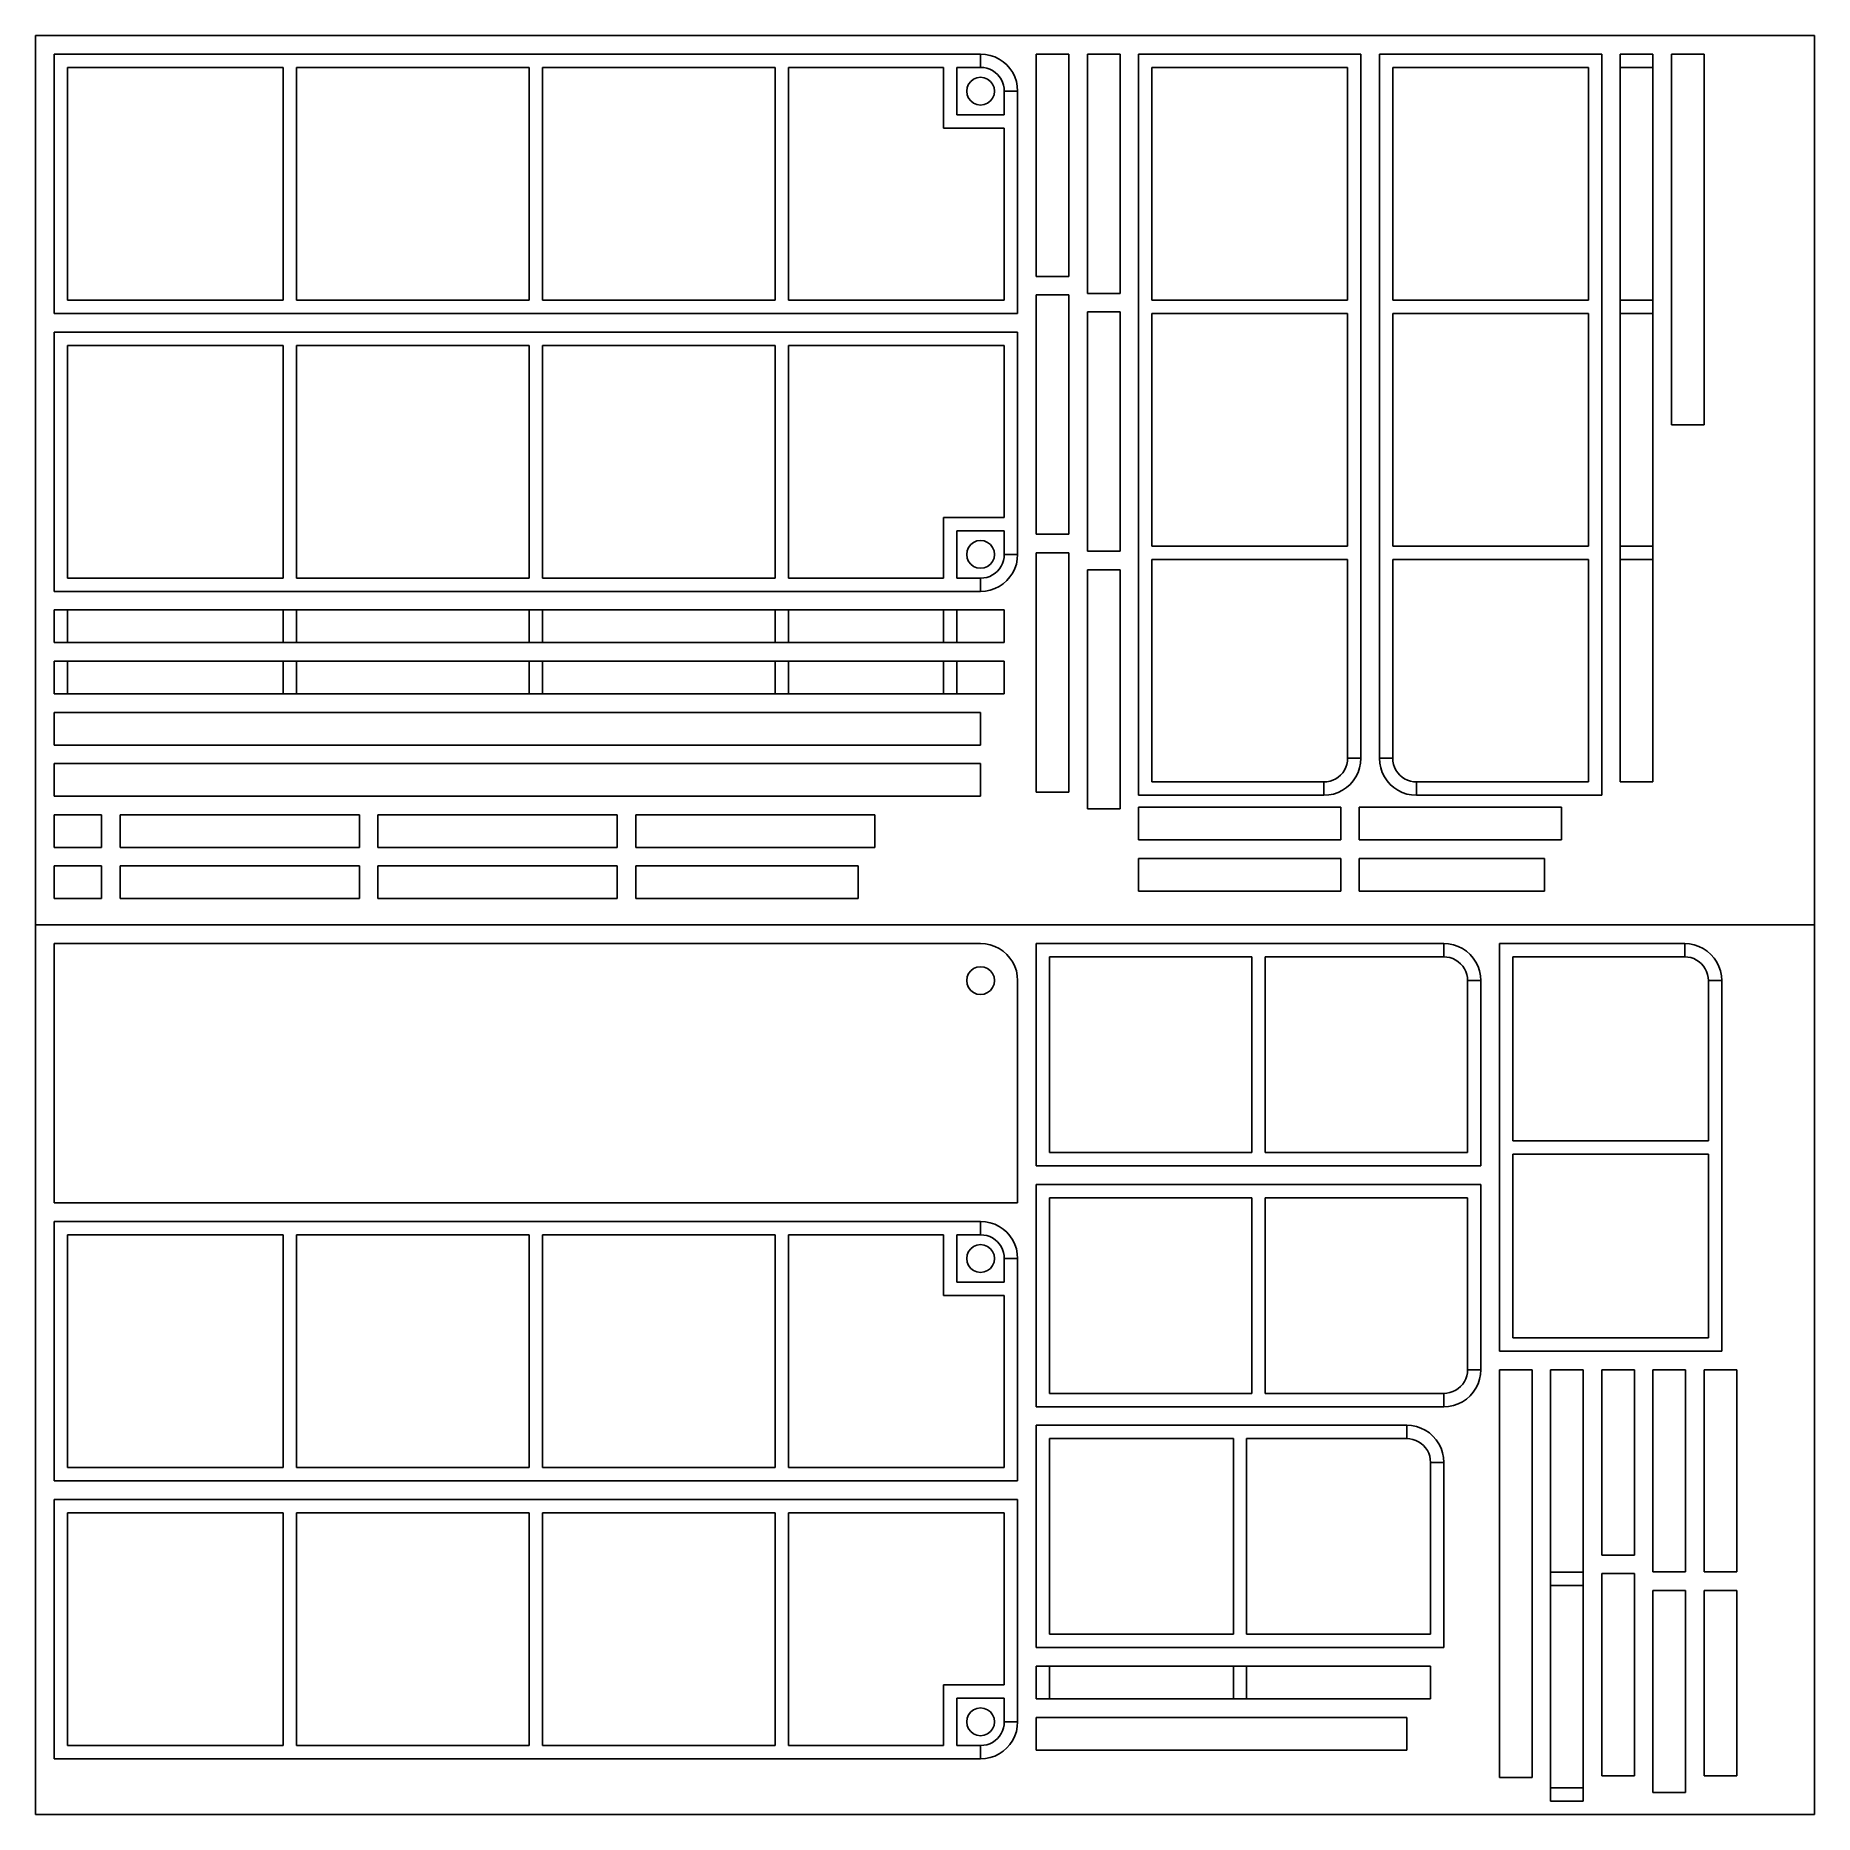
# Model space of a CAD drawing. Extents: x -46.5 to 49.5, y -48.5 to 47.5.
import ezdxf

# ---------------------------------------------------------------- set-up
doc = ezdxf.new("R2010")
doc.units = 0
doc.header["$MEASUREMENT"] = 0
doc.layers.get('0').update_dxf_attribs({"linetype": 'CONTINUOUS'})

msp = doc.modelspace()

# ---------------------------------------------------------------- linework, layer by layer
for p, q in [((-46.513, 47.539), (-46.513, -0.461)), ((49.487, 47.539), (-46.513, 47.539)), ((49.487, -0.461), (49.487, 47.539)), ((-45.513, 46.539), (-45.513, 32.539)), ((4.487, 46.539), (-45.513, 46.539)), ((4.748, 46.522), (4.487, 46.539)), ((4.487, 46.539), (4.487, 45.82)), ((5.005, 46.471), (4.748, 46.522)), ((5.252, 46.387), (5.005, 46.471)), ((5.487, 46.271), (5.252, 46.387)), ((5.705, 46.126), (5.487, 46.271)), ((5.901, 45.953), (5.705, 46.126)), ((7.487, 46.539), (7.487, 34.539)), ((9.25, 46.539), (7.487, 46.539)), ((9.25, 34.539), (9.25, 46.539)), ((10.25, 46.539), (10.25, 33.626)), ((12.012, 46.539), (10.25, 46.539)), ((12.012, 33.626), (12.012, 46.539)), ((13.012, 46.539), (13.012, 6.539)), ((25.012, 46.539), (13.012, 46.539)), ((25.012, 8.539), (25.012, 46.539)), ((26.012, 8.539), (26.012, 46.539)), ((38.012, 46.539), (26.012, 46.539)), ((38.012, 46.539), (38.012, 6.539)), ((39.012, 46.539), (40.775, 46.539)), ((39.012, 46.539), (39.012, 45.82)), ((40.775, 46.539), (40.775, 45.82)), ((41.775, 46.539), (43.537, 46.539)), ((41.775, 26.539), (41.775, 46.539)), ((43.537, 46.539), (43.537, 26.539)), ((-44.794, 45.82), (-44.794, 33.258)), ((-33.154, 45.82), (-44.794, 45.82)), ((-33.154, 33.258), (-33.154, 45.82)), ((-32.435, 45.82), (-32.435, 33.258)), ((-19.872, 45.82), (-32.435, 45.82)), ((-19.872, 33.258), (-19.872, 45.82)), ((-19.154, 45.82), (-19.154, 33.258)), ((-6.591, 45.82), (-19.154, 45.82)), ((-6.591, 33.258), (-6.591, 45.82)), ((-5.872, 45.82), (-5.872, 33.258)), ((2.487, 45.82), (-5.872, 45.82)), ((2.487, 45.82), (2.487, 42.539)), ((4.487, 45.82), (3.206, 45.82)), ((3.206, 43.258), (3.206, 45.82)), ((4.112, 45.188), (3.957, 45.069)), ((4.293, 45.263), (4.112, 45.188)), ((4.487, 45.289), (4.293, 45.263)), ((4.487, 45.82), (4.654, 45.809)), ((4.681, 45.263), (4.487, 45.289)), ((4.654, 45.809), (4.819, 45.777)), ((4.862, 45.188), (4.681, 45.263)), ((4.819, 45.777), (4.977, 45.723)), ((5.017, 45.069), (4.862, 45.188)), ((4.977, 45.723), (5.128, 45.649)), ((5.128, 45.649), (5.267, 45.555)), ((5.267, 45.555), (5.393, 45.445)), ((5.393, 45.445), (5.504, 45.319)), ((5.504, 45.319), (5.597, 45.18)), ((5.597, 45.18), (5.671, 45.029)), ((6.074, 45.756), (5.901, 45.953)), ((6.219, 45.539), (6.074, 45.756)), ((6.335, 45.304), (6.219, 45.539)), ((6.419, 45.057), (6.335, 45.304)), ((13.731, 45.82), (13.731, 33.258)), ((24.293, 45.82), (13.731, 45.82)), ((24.293, 33.258), (24.293, 45.82)), ((26.731, 45.82), (37.293, 45.82)), ((26.731, 33.258), (26.731, 45.82)), ((37.293, 45.82), (37.293, 33.258)), ((39.012, 33.258), (39.012, 45.82)), ((39.012, 45.82), (40.775, 45.82)), ((40.775, 45.82), (40.775, 33.258)), ((3.763, 44.733), (3.737, 44.539)), ((3.737, 44.539), (3.763, 44.345)), ((3.838, 44.914), (3.763, 44.733)), ((3.763, 44.345), (3.838, 44.164)), ((3.957, 45.069), (3.838, 44.914)), ((3.838, 44.164), (3.957, 44.009)), ((5.137, 44.914), (5.017, 45.069)), ((5.017, 44.009), (5.137, 44.164)), ((5.212, 44.733), (5.137, 44.914)), ((5.137, 44.164), (5.212, 44.345)), ((5.237, 44.539), (5.212, 44.733)), ((5.212, 44.345), (5.237, 44.539)), ((5.671, 45.029), (5.725, 44.871)), ((5.725, 44.871), (5.757, 44.706)), ((5.757, 44.706), (5.768, 44.539)), ((5.768, 43.258), (5.768, 44.539)), ((5.768, 44.539), (6.487, 44.539)), ((6.47, 44.8), (6.419, 45.057)), ((6.487, 44.539), (6.47, 44.8)), ((6.487, 32.539), (6.487, 44.539)), ((5.768, 43.258), (3.206, 43.258)), ((3.957, 44.009), (4.112, 43.889)), ((4.112, 43.889), (4.293, 43.815)), ((4.293, 43.815), (4.487, 43.789)), ((4.487, 43.789), (4.681, 43.815)), ((4.681, 43.815), (4.862, 43.889)), ((4.862, 43.889), (5.017, 44.009)), ((2.487, 42.539), (5.768, 42.539)), ((5.768, 33.258), (5.768, 42.539)), ((7.487, 34.539), (9.25, 34.539)), ((10.25, 33.626), (12.012, 33.626)), ((-44.794, 33.258), (-33.154, 33.258)), ((-32.435, 33.258), (-19.872, 33.258)), ((-19.154, 33.258), (-6.591, 33.258)), ((-5.872, 33.258), (5.768, 33.258)), ((7.487, 33.539), (7.487, 20.626)), ((9.25, 33.539), (7.487, 33.539)), ((9.25, 20.626), (9.25, 33.539)), ((13.731, 33.258), (24.293, 33.258)), ((37.293, 33.258), (26.731, 33.258)), ((39.012, 33.258), (39.012, 32.539)), ((39.012, 33.258), (40.775, 33.258)), ((40.775, 33.258), (40.775, 32.539)), ((-45.513, 32.539), (6.487, 32.539)), ((10.25, 32.626), (10.25, 19.714)), ((12.012, 32.626), (10.25, 32.626)), ((12.012, 19.714), (12.012, 32.626)), ((13.731, 32.539), (13.731, 19.976)), ((24.293, 32.539), (13.731, 32.539)), ((24.293, 19.976), (24.293, 32.539)), ((26.731, 32.539), (37.293, 32.539)), ((26.731, 19.976), (26.731, 32.539)), ((37.293, 32.539), (37.293, 19.976)), ((39.012, 19.976), (39.012, 32.539)), ((39.012, 32.539), (40.775, 32.539)), ((40.775, 32.539), (40.775, 19.976)), ((-45.513, 17.539), (-45.513, 31.539)), ((-45.513, 31.539), (6.487, 31.539)), ((-44.794, 18.258), (-44.794, 30.82)), ((-44.794, 30.82), (-33.154, 30.82)), ((-33.154, 30.82), (-33.154, 18.258)), ((-32.435, 30.82), (-19.872, 30.82)), ((-32.435, 18.258), (-32.435, 30.82)), ((-19.872, 30.82), (-19.872, 18.258)), ((-19.154, 30.82), (-6.591, 30.82)), ((-19.154, 18.258), (-19.154, 30.82)), ((-6.591, 30.82), (-6.591, 18.258)), ((-5.872, 30.82), (5.768, 30.82)), ((-5.872, 18.258), (-5.872, 30.82)), ((5.768, 30.82), (5.768, 21.539)), ((6.487, 31.539), (6.487, 19.539)), ((43.537, 26.539), (41.775, 26.539)), ((2.487, 18.258), (2.487, 21.539)), ((2.487, 21.539), (5.768, 21.539)), ((5.768, 20.82), (3.206, 20.82)), ((3.206, 20.82), (3.206, 18.258)), ((3.957, 20.069), (4.112, 20.188)), ((4.112, 20.188), (4.293, 20.263)), ((4.293, 20.263), (4.487, 20.289)), ((4.487, 20.289), (4.681, 20.263)), ((4.681, 20.263), (4.862, 20.188)), ((4.862, 20.188), (5.017, 20.069)), ((5.768, 20.82), (5.768, 19.539)), ((7.487, 20.626), (9.25, 20.626)), ((3.737, 19.539), (3.763, 19.733)), ((3.763, 19.345), (3.737, 19.539)), ((3.763, 19.733), (3.838, 19.914)), ((3.838, 19.164), (3.763, 19.345)), ((3.838, 19.914), (3.957, 20.069)), ((5.017, 20.069), (5.137, 19.914)), ((5.137, 19.914), (5.212, 19.733)), ((5.212, 19.345), (5.137, 19.164)), ((5.212, 19.733), (5.237, 19.539)), ((5.237, 19.539), (5.212, 19.345)), ((5.671, 19.049), (5.725, 19.207)), ((5.725, 19.207), (5.757, 19.372)), ((5.757, 19.372), (5.768, 19.539)), ((5.768, 19.539), (6.487, 19.539)), ((6.47, 19.278), (6.419, 19.021)), ((6.487, 19.539), (6.47, 19.278)), ((7.487, 19.626), (7.487, 6.714)), ((9.25, 19.626), (7.487, 19.626)), ((9.25, 6.714), (9.25, 19.626)), ((10.25, 19.714), (12.012, 19.714)), ((13.731, 19.976), (24.293, 19.976)), ((13.731, 19.258), (13.731, 7.258)), ((24.293, 19.258), (13.731, 19.258)), ((24.293, 8.539), (24.293, 19.258)), ((37.293, 19.976), (26.731, 19.976)), ((26.731, 19.258), (37.293, 19.258)), ((26.731, 8.539), (26.731, 19.258)), ((37.293, 19.258), (37.293, 7.258)), ((39.012, 19.976), (39.012, 19.258)), ((39.012, 19.976), (40.775, 19.976)), ((39.012, 7.258), (39.012, 19.258)), ((39.012, 19.258), (40.775, 19.258)), ((40.775, 19.976), (40.775, 19.258)), ((40.775, 19.258), (40.775, 7.258)), ((-33.154, 18.258), (-44.794, 18.258)), ((-19.872, 18.258), (-32.435, 18.258)), ((-6.591, 18.258), (-19.154, 18.258)), ((2.487, 18.258), (-5.872, 18.258)), ((4.487, 18.258), (3.206, 18.258)), ((3.957, 19.009), (3.838, 19.164)), ((4.112, 18.889), (3.957, 19.009)), ((4.293, 18.815), (4.112, 18.889)), ((4.487, 18.789), (4.293, 18.815)), ((4.681, 18.815), (4.487, 18.789)), ((4.487, 18.258), (4.654, 18.269)), ((4.487, 17.539), (4.487, 18.258)), ((4.654, 18.269), (4.819, 18.301)), ((4.862, 18.889), (4.681, 18.815)), ((4.819, 18.301), (4.977, 18.355)), ((5.017, 19.009), (4.862, 18.889)), ((4.977, 18.355), (5.128, 18.429)), ((5.137, 19.164), (5.017, 19.009)), ((5.128, 18.429), (5.267, 18.522)), ((5.267, 18.522), (5.393, 18.633)), ((5.393, 18.633), (5.504, 18.759)), ((5.504, 18.759), (5.597, 18.898)), ((5.597, 18.898), (5.671, 19.049)), ((6.074, 18.321), (5.901, 18.125)), ((6.219, 18.539), (6.074, 18.321)), ((6.335, 18.774), (6.219, 18.539)), ((6.419, 19.021), (6.335, 18.774)), ((10.25, 18.714), (10.25, 5.801)), ((12.012, 18.714), (10.25, 18.714)), ((12.012, 5.801), (12.012, 18.714)), ((4.487, 17.539), (-45.513, 17.539)), ((4.748, 17.556), (4.487, 17.539)), ((5.005, 17.607), (4.748, 17.556)), ((5.252, 17.691), (5.005, 17.607)), ((5.487, 17.807), (5.252, 17.691)), ((5.705, 17.952), (5.487, 17.807)), ((5.901, 18.125), (5.705, 17.952)), ((-45.513, 16.539), (-44.794, 16.539)), ((-45.513, 14.776), (-45.513, 16.539)), ((-44.794, 14.776), (-44.794, 16.539)), ((-44.794, 16.539), (-33.154, 16.539)), ((-33.154, 16.539), (-32.435, 16.539)), ((-33.154, 14.776), (-33.154, 16.539)), ((-32.435, 14.776), (-32.435, 16.539)), ((-32.435, 16.539), (-19.872, 16.539)), ((-19.872, 16.539), (-19.154, 16.539)), ((-19.872, 14.776), (-19.872, 16.539)), ((-19.154, 14.776), (-19.154, 16.539)), ((-19.154, 16.539), (-6.591, 16.539)), ((-6.591, 16.539), (-5.872, 16.539)), ((-6.591, 14.776), (-6.591, 16.539)), ((-5.872, 14.776), (-5.872, 16.539)), ((-5.872, 16.539), (2.487, 16.539)), ((2.487, 16.539), (3.206, 16.539)), ((2.487, 16.539), (2.487, 14.776)), ((3.206, 16.539), (5.768, 16.539)), ((3.206, 16.539), (3.206, 14.776)), ((5.768, 16.539), (5.768, 14.776)), ((-45.513, 14.776), (-44.794, 14.776)), ((-33.154, 14.776), (-44.794, 14.776)), ((-33.154, 14.776), (-32.435, 14.776)), ((-19.872, 14.776), (-32.435, 14.776)), ((-19.872, 14.776), (-19.154, 14.776)), ((-6.591, 14.776), (-19.154, 14.776)), ((-6.591, 14.776), (-5.872, 14.776)), ((2.487, 14.776), (-5.872, 14.776)), ((2.487, 14.776), (3.206, 14.776)), ((5.768, 14.776), (3.206, 14.776)), ((-45.513, 13.776), (-44.794, 13.776)), ((-45.513, 12.014), (-45.513, 13.776)), ((-44.794, 12.014), (-44.794, 13.776)), ((-44.794, 13.776), (-33.154, 13.776)), ((-33.154, 13.776), (-32.435, 13.776)), ((-33.154, 12.014), (-33.154, 13.776)), ((-32.435, 12.014), (-32.435, 13.776)), ((-32.435, 13.776), (-19.872, 13.776)), ((-19.872, 13.776), (-19.154, 13.776)), ((-19.872, 12.014), (-19.872, 13.776)), ((-19.154, 12.014), (-19.154, 13.776)), ((-19.154, 13.776), (-6.591, 13.776)), ((-6.591, 13.776), (-5.872, 13.776)), ((-6.591, 12.014), (-6.591, 13.776)), ((-5.872, 12.014), (-5.872, 13.776)), ((-5.872, 13.776), (2.487, 13.776)), ((2.487, 13.776), (3.206, 13.776)), ((2.487, 13.776), (2.487, 12.014)), ((3.206, 13.776), (5.768, 13.776)), ((3.206, 13.776), (3.206, 12.014)), ((5.768, 13.776), (5.768, 12.014)), ((-45.513, 12.014), (-44.794, 12.014)), ((-33.154, 12.014), (-44.794, 12.014)), ((-33.154, 12.014), (-32.435, 12.014)), ((-19.872, 12.014), (-32.435, 12.014)), ((-19.872, 12.014), (-19.154, 12.014)), ((-6.591, 12.014), (-19.154, 12.014)), ((-6.591, 12.014), (-5.872, 12.014)), ((2.487, 12.014), (-5.872, 12.014)), ((2.487, 12.014), (3.206, 12.014)), ((5.768, 12.014), (3.206, 12.014)), ((-45.513, 11.014), (4.487, 11.014)), ((-45.513, 9.251), (-45.513, 11.014)), ((4.487, 11.014), (4.487, 9.251)), ((4.487, 9.251), (-45.513, 9.251)), ((-45.513, 8.251), (4.487, 8.251)), ((-45.513, 6.489), (-45.513, 8.251)), ((4.487, 8.251), (4.487, 6.489)), ((24.029, 7.759), (23.918, 7.633)), ((24.122, 7.898), (24.029, 7.759)), ((24.196, 8.049), (24.122, 7.898)), ((24.25, 8.207), (24.196, 8.049)), ((24.282, 8.372), (24.25, 8.207)), ((24.293, 8.539), (24.282, 8.372)), ((25.012, 8.539), (24.293, 8.539)), ((24.744, 7.539), (24.86, 7.774)), ((24.86, 7.774), (24.944, 8.021)), ((24.944, 8.021), (24.995, 8.278)), ((24.995, 8.278), (25.012, 8.539)), ((26.029, 8.278), (26.012, 8.539)), ((26.012, 8.539), (26.731, 8.539)), ((26.08, 8.021), (26.029, 8.278)), ((26.164, 7.774), (26.08, 8.021)), ((26.28, 7.539), (26.164, 7.774)), ((26.731, 8.539), (26.742, 8.372)), ((26.742, 8.372), (26.774, 8.207)), ((26.774, 8.207), (26.828, 8.049)), ((26.828, 8.049), (26.902, 7.898)), ((26.902, 7.898), (26.996, 7.759)), ((26.996, 7.759), (27.106, 7.633)), ((13.731, 7.258), (23.012, 7.258)), ((23.179, 7.269), (23.012, 7.258)), ((23.012, 7.258), (23.012, 6.539)), ((23.344, 7.301), (23.179, 7.269)), ((23.502, 7.355), (23.344, 7.301)), ((23.653, 7.429), (23.502, 7.355)), ((23.792, 7.522), (23.653, 7.429)), ((23.777, 6.691), (24.012, 6.807)), ((23.918, 7.633), (23.792, 7.522)), ((24.012, 6.807), (24.23, 6.952)), ((24.23, 6.952), (24.426, 7.125)), ((24.426, 7.125), (24.599, 7.321)), ((24.599, 7.321), (24.744, 7.539)), ((26.425, 7.321), (26.28, 7.539)), ((26.598, 7.125), (26.425, 7.321)), ((26.795, 6.952), (26.598, 7.125)), ((27.012, 6.807), (26.795, 6.952)), ((27.247, 6.691), (27.012, 6.807)), ((27.106, 7.633), (27.232, 7.522)), ((27.232, 7.522), (27.371, 7.429)), ((27.371, 7.429), (27.522, 7.355)), ((27.522, 7.355), (27.68, 7.301)), ((27.68, 7.301), (27.845, 7.269)), ((27.845, 7.269), (28.012, 7.258)), ((37.293, 7.258), (28.012, 7.258)), ((28.012, 7.258), (28.012, 6.539)), ((40.775, 7.258), (39.012, 7.258)), ((4.487, 6.489), (-45.513, 6.489)), ((7.487, 6.714), (9.25, 6.714)), ((10.25, 5.801), (12.012, 5.801)), ((13.012, 6.539), (23.012, 6.539)), ((13.012, 5.898), (23.925, 5.898)), ((13.012, 4.136), (13.012, 5.898)), ((23.012, 6.539), (23.273, 6.556)), ((23.273, 6.556), (23.53, 6.607)), ((23.53, 6.607), (23.777, 6.691)), ((23.925, 5.898), (23.925, 4.136)), ((24.925, 5.898), (35.837, 5.898)), ((24.925, 4.136), (24.925, 5.898)), ((27.494, 6.607), (27.247, 6.691)), ((27.751, 6.556), (27.494, 6.607)), ((28.012, 6.539), (27.751, 6.556)), ((38.012, 6.539), (28.012, 6.539)), ((35.837, 5.898), (35.837, 4.136)), ((-45.513, 5.489), (-42.95, 5.489)), ((-45.513, 3.726), (-45.513, 5.489)), ((-42.95, 5.489), (-42.95, 3.726)), ((-41.95, 5.489), (-41.95, 3.726)), ((-29.038, 5.489), (-41.95, 5.489)), ((-29.038, 3.726), (-29.038, 5.489)), ((-28.038, 5.489), (-28.038, 3.726)), ((-15.125, 5.489), (-28.038, 5.489)), ((-15.125, 3.726), (-15.125, 5.489)), ((-14.125, 5.489), (-14.125, 3.726)), ((-1.213, 5.489), (-14.125, 5.489)), ((-1.213, 3.726), (-1.213, 5.489)), ((23.925, 4.136), (13.012, 4.136)), ((35.837, 4.136), (24.925, 4.136)), ((-42.95, 3.726), (-45.513, 3.726)), ((-41.95, 3.726), (-29.038, 3.726)), ((-28.038, 3.726), (-15.125, 3.726)), ((-14.125, 3.726), (-1.213, 3.726)), ((13.012, 3.136), (23.925, 3.136)), ((13.012, 1.373), (13.012, 3.136)), ((23.925, 3.136), (23.925, 1.373)), ((34.925, 3.136), (24.925, 3.136)), ((24.925, 3.136), (24.925, 1.373)), ((34.925, 1.373), (34.925, 3.136)), ((-42.95, 2.726), (-45.513, 2.726)), ((-45.513, 2.726), (-45.513, 0.964)), ((-42.95, 0.964), (-42.95, 2.726)), ((-41.95, 2.726), (-41.95, 0.964)), ((-29.038, 2.726), (-41.95, 2.726)), ((-29.038, 0.964), (-29.038, 2.726)), ((-28.038, 2.726), (-28.038, 0.964)), ((-15.125, 2.726), (-28.038, 2.726)), ((-15.125, 0.964), (-15.125, 2.726)), ((-14.125, 2.726), (-14.125, 0.964)), ((-2.125, 2.726), (-14.125, 2.726)), ((-2.125, 0.964), (-2.125, 2.726)), ((-45.513, 0.964), (-42.95, 0.964)), ((-41.95, 0.964), (-29.038, 0.964)), ((-28.038, 0.964), (-15.125, 0.964)), ((-14.125, 0.964), (-2.125, 0.964)), ((23.925, 1.373), (13.012, 1.373)), ((24.925, 1.373), (34.925, 1.373)), ((-46.513, -0.461), (-46.513, -48.461)), ((49.487, -0.461), (-46.513, -0.461)), ((-46.513, -0.461), (49.487, -0.461)), ((49.487, -48.461), (49.487, -0.461)), ((-45.513, -1.461), (-45.513, -15.461)), ((4.487, -1.461), (-45.513, -1.461)), ((4.748, -1.478), (4.487, -1.461)), ((5.005, -1.529), (4.748, -1.478)), ((5.252, -1.613), (5.005, -1.529)), ((5.487, -1.729), (5.252, -1.613)), ((5.705, -1.874), (5.487, -1.729)), ((5.901, -2.047), (5.705, -1.874)), ((29.487, -1.461), (7.487, -1.461)), ((7.487, -13.461), (7.487, -1.461)), ((29.748, -1.478), (29.487, -1.461)), ((29.487, -1.461), (29.487, -2.18)), ((30.005, -1.529), (29.748, -1.478)), ((30.252, -1.613), (30.005, -1.529)), ((30.487, -1.729), (30.252, -1.613)), ((30.705, -1.874), (30.487, -1.729)), ((30.901, -2.047), (30.705, -1.874)), ((32.487, -1.461), (42.487, -1.461)), ((32.487, -23.461), (32.487, -1.461)), ((42.487, -1.461), (42.748, -1.478)), ((42.487, -2.18), (42.487, -1.461)), ((42.748, -1.478), (43.005, -1.529)), ((43.005, -1.529), (43.252, -1.613)), ((43.252, -1.613), (43.487, -1.729)), ((43.487, -1.729), (43.705, -1.874)), ((43.705, -1.874), (43.901, -2.047)), ((4.112, -2.812), (3.957, -2.931)), ((4.293, -2.737), (4.112, -2.812)), ((4.487, -2.711), (4.293, -2.737)), ((4.681, -2.737), (4.487, -2.711)), ((4.862, -2.812), (4.681, -2.737)), ((5.017, -2.931), (4.862, -2.812)), ((6.074, -2.244), (5.901, -2.047)), ((6.219, -2.461), (6.074, -2.244)), ((6.335, -2.696), (6.219, -2.461)), ((6.419, -2.943), (6.335, -2.696)), ((8.206, -2.18), (8.206, -12.742)), ((19.128, -2.18), (8.206, -2.18)), ((19.128, -12.742), (19.128, -2.18)), ((29.487, -2.18), (19.846, -2.18)), ((19.846, -2.18), (19.846, -12.742)), ((29.487, -2.18), (29.654, -2.191)), ((29.654, -2.191), (29.819, -2.223)), ((29.819, -2.223), (29.977, -2.277)), ((29.977, -2.277), (30.128, -2.351)), ((30.128, -2.351), (30.267, -2.445)), ((30.267, -2.445), (30.393, -2.555)), ((30.393, -2.555), (30.504, -2.681)), ((30.504, -2.681), (30.597, -2.82)), ((30.597, -2.82), (30.671, -2.971)), ((31.074, -2.244), (30.901, -2.047)), ((31.219, -2.461), (31.074, -2.244)), ((31.335, -2.696), (31.219, -2.461)), ((31.419, -2.943), (31.335, -2.696)), ((33.206, -2.18), (42.487, -2.18)), ((33.206, -12.102), (33.206, -2.18)), ((42.654, -2.191), (42.487, -2.18)), ((42.819, -2.223), (42.654, -2.191)), ((42.977, -2.277), (42.819, -2.223)), ((43.128, -2.351), (42.977, -2.277)), ((43.267, -2.445), (43.128, -2.351)), ((43.393, -2.555), (43.267, -2.445)), ((43.504, -2.681), (43.393, -2.555)), ((43.597, -2.82), (43.504, -2.681)), ((43.671, -2.971), (43.597, -2.82)), ((43.901, -2.047), (44.074, -2.244)), ((44.074, -2.244), (44.219, -2.461)), ((44.219, -2.461), (44.335, -2.696)), ((44.335, -2.696), (44.419, -2.943)), ((3.763, -3.267), (3.737, -3.461)), ((3.737, -3.461), (3.763, -3.655)), ((3.838, -3.086), (3.763, -3.267)), ((3.763, -3.655), (3.838, -3.836)), ((3.957, -2.931), (3.838, -3.086)), ((3.838, -3.836), (3.957, -3.991)), ((5.137, -3.086), (5.017, -2.931)), ((5.017, -3.991), (5.137, -3.836)), ((5.212, -3.267), (5.137, -3.086)), ((5.137, -3.836), (5.212, -3.655)), ((5.237, -3.461), (5.212, -3.267)), ((5.212, -3.655), (5.237, -3.461)), ((6.47, -3.2), (6.419, -2.943)), ((6.487, -3.461), (6.47, -3.2)), ((6.487, -15.461), (6.487, -3.461)), ((30.671, -2.971), (30.725, -3.129)), ((30.725, -3.129), (30.757, -3.294)), ((30.757, -3.294), (30.768, -3.461)), ((30.768, -12.742), (30.768, -3.461)), ((30.768, -3.461), (31.487, -3.461)), ((31.47, -3.2), (31.419, -2.943)), ((31.487, -3.461), (31.47, -3.2)), ((31.487, -13.461), (31.487, -3.461)), ((43.725, -3.129), (43.671, -2.971)), ((43.757, -3.294), (43.725, -3.129)), ((43.768, -3.461), (43.757, -3.294)), ((43.768, -3.461), (43.768, -12.102)), ((44.487, -3.461), (43.768, -3.461)), ((44.419, -2.943), (44.47, -3.2)), ((44.47, -3.2), (44.487, -3.461)), ((44.487, -3.461), (44.487, -23.461)), ((3.957, -3.991), (4.112, -4.111)), ((4.112, -4.111), (4.293, -4.185)), ((4.293, -4.185), (4.487, -4.211)), ((4.487, -4.211), (4.681, -4.185)), ((4.681, -4.185), (4.862, -4.111)), ((4.862, -4.111), (5.017, -3.991)), ((43.768, -12.102), (33.206, -12.102)), ((8.206, -12.742), (19.128, -12.742)), ((19.846, -12.742), (30.768, -12.742)), ((33.206, -22.742), (33.206, -12.82)), ((33.206, -12.82), (43.768, -12.82)), ((43.768, -12.82), (43.768, -22.742)), ((7.487, -13.461), (31.487, -13.461)), ((7.487, -14.461), (7.487, -26.461)), ((7.487, -14.461), (31.487, -14.461)), ((8.206, -15.18), (19.128, -15.18)), ((8.206, -25.742), (8.206, -15.18)), ((19.128, -15.18), (19.128, -25.742)), ((19.846, -15.18), (30.768, -15.18)), ((19.846, -25.742), (19.846, -15.18)), ((30.768, -15.18), (30.768, -24.461)), ((31.487, -14.461), (31.487, -24.461)), ((-45.513, -15.461), (6.487, -15.461)), ((-45.513, -16.461), (-45.513, -30.461)), ((4.487, -16.461), (-45.513, -16.461)), ((-44.794, -17.18), (-44.794, -29.742)), ((-33.154, -17.18), (-44.794, -17.18)), ((-33.154, -29.742), (-33.154, -17.18)), ((-32.435, -17.18), (-32.435, -29.742)), ((-19.872, -17.18), (-32.435, -17.18)), ((-19.872, -29.742), (-19.872, -17.18)), ((-19.154, -17.18), (-19.154, -29.742)), ((-6.591, -17.18), (-19.154, -17.18)), ((-6.591, -29.742), (-6.591, -17.18)), ((-5.872, -17.18), (-5.872, -29.742)), ((2.487, -17.18), (-5.872, -17.18)), ((2.487, -17.18), (2.487, -20.461)), ((4.487, -17.18), (3.206, -17.18)), ((3.206, -19.742), (3.206, -17.18)), ((4.748, -16.478), (4.487, -16.461)), ((4.487, -16.461), (4.487, -17.18)), ((4.487, -17.18), (4.654, -17.191)), ((4.654, -17.191), (4.819, -17.223)), ((5.005, -16.529), (4.748, -16.478)), ((4.819, -17.223), (4.977, -17.277)), ((4.977, -17.277), (5.128, -17.351)), ((5.252, -16.613), (5.005, -16.529)), ((5.487, -16.729), (5.252, -16.613)), ((5.705, -16.874), (5.487, -16.729)), ((5.901, -17.047), (5.705, -16.874)), ((6.074, -17.244), (5.901, -17.047)), ((6.219, -17.461), (6.074, -17.244)), ((3.838, -18.086), (3.763, -18.267)), ((3.957, -17.931), (3.838, -18.086)), ((4.112, -17.812), (3.957, -17.931)), ((4.293, -17.737), (4.112, -17.812)), ((4.487, -17.711), (4.293, -17.737)), ((4.681, -17.737), (4.487, -17.711)), ((4.862, -17.812), (4.681, -17.737)), ((5.017, -17.931), (4.862, -17.812)), ((5.137, -18.086), (5.017, -17.931)), ((5.128, -17.351), (5.267, -17.445)), ((5.212, -18.267), (5.137, -18.086)), ((5.267, -17.445), (5.393, -17.555)), ((5.393, -17.555), (5.504, -17.681)), ((5.504, -17.681), (5.597, -17.82)), ((5.597, -17.82), (5.671, -17.971)), ((5.671, -17.971), (5.725, -18.129)), ((5.725, -18.129), (5.757, -18.294)), ((6.335, -17.696), (6.219, -17.461)), ((6.419, -17.943), (6.335, -17.696)), ((6.47, -18.2), (6.419, -17.943)), ((6.487, -18.461), (6.47, -18.2)), ((3.763, -18.267), (3.737, -18.461)), ((3.737, -18.461), (3.763, -18.655)), ((3.763, -18.655), (3.838, -18.836)), ((3.838, -18.836), (3.957, -18.991)), ((3.957, -18.991), (4.112, -19.111)), ((4.112, -19.111), (4.293, -19.185)), ((4.293, -19.185), (4.487, -19.211)), ((4.487, -19.211), (4.681, -19.185)), ((4.681, -19.185), (4.862, -19.111)), ((4.862, -19.111), (5.017, -18.991)), ((5.017, -18.991), (5.137, -18.836)), ((5.137, -18.836), (5.212, -18.655)), ((5.237, -18.461), (5.212, -18.267)), ((5.212, -18.655), (5.237, -18.461)), ((5.757, -18.294), (5.768, -18.461)), ((5.768, -19.742), (5.768, -18.461)), ((5.768, -18.461), (6.487, -18.461)), ((6.487, -30.461), (6.487, -18.461)), ((5.768, -19.742), (3.206, -19.742)), ((2.487, -20.461), (5.768, -20.461)), ((5.768, -29.742), (5.768, -20.461)), ((43.768, -22.742), (33.206, -22.742)), ((32.487, -23.461), (44.487, -23.461)), ((30.597, -25.102), (30.671, -24.951)), ((30.671, -24.951), (30.725, -24.793)), ((30.725, -24.793), (30.757, -24.628)), ((30.757, -24.628), (30.768, -24.461)), ((30.768, -24.461), (31.487, -24.461)), ((31.47, -24.722), (31.419, -24.979)), ((31.487, -24.461), (31.47, -24.722)), ((32.487, -24.461), (34.25, -24.461)), ((32.487, -46.461), (32.487, -24.461)), ((34.25, -24.461), (34.25, -46.461)), ((35.25, -24.461), (37.012, -24.461)), ((35.25, -35.383), (35.25, -24.461)), ((37.012, -24.461), (37.012, -35.383)), ((38.012, -24.461), (38.012, -34.461)), ((39.775, -24.461), (38.012, -24.461)), ((39.775, -34.461), (39.775, -24.461)), ((40.775, -24.461), (40.775, -35.374)), ((42.537, -24.461), (40.775, -24.461)), ((42.537, -35.374), (42.537, -24.461)), ((43.537, -35.374), (43.537, -24.461)), ((43.537, -24.461), (45.3, -24.461)), ((45.3, -24.461), (45.3, -35.374)), ((19.128, -25.742), (8.206, -25.742)), ((29.487, -25.742), (19.846, -25.742)), ((29.487, -25.742), (29.654, -25.731)), ((29.487, -26.461), (29.487, -25.742)), ((29.654, -25.731), (29.819, -25.699)), ((29.819, -25.699), (29.977, -25.645)), ((29.977, -25.645), (30.128, -25.571)), ((30.128, -25.571), (30.267, -25.478)), ((30.267, -25.478), (30.393, -25.367)), ((30.393, -25.367), (30.504, -25.241)), ((30.504, -25.241), (30.597, -25.102)), ((30.901, -25.875), (30.705, -26.048)), ((31.074, -25.679), (30.901, -25.875)), ((31.219, -25.461), (31.074, -25.679)), ((31.335, -25.226), (31.219, -25.461)), ((31.419, -24.979), (31.335, -25.226)), ((29.487, -26.461), (7.487, -26.461)), ((29.748, -26.444), (29.487, -26.461)), ((30.005, -26.393), (29.748, -26.444)), ((30.252, -26.309), (30.005, -26.393)), ((30.487, -26.193), (30.252, -26.309)), ((30.705, -26.048), (30.487, -26.193)), ((27.487, -27.461), (7.487, -27.461)), ((7.487, -39.461), (7.487, -27.461)), ((27.748, -27.478), (27.487, -27.461)), ((27.487, -27.461), (27.487, -28.18)), ((28.005, -27.529), (27.748, -27.478)), ((28.252, -27.613), (28.005, -27.529)), ((28.487, -27.729), (28.252, -27.613)), ((28.705, -27.874), (28.487, -27.729)), ((8.206, -28.18), (8.206, -38.742)), ((18.128, -28.18), (8.206, -28.18)), ((18.128, -38.742), (18.128, -28.18)), ((27.487, -28.18), (18.846, -28.18)), ((18.846, -28.18), (18.846, -38.742)), ((27.487, -28.18), (27.654, -28.191)), ((27.654, -28.191), (27.819, -28.223)), ((27.819, -28.223), (27.977, -28.277)), ((27.977, -28.277), (28.128, -28.351)), ((28.128, -28.351), (28.267, -28.445)), ((28.267, -28.445), (28.393, -28.555)), ((28.393, -28.555), (28.504, -28.681)), ((28.504, -28.681), (28.597, -28.82)), ((28.901, -28.047), (28.705, -27.874)), ((29.074, -28.244), (28.901, -28.047)), ((29.219, -28.461), (29.074, -28.244)), ((29.335, -28.696), (29.219, -28.461)), ((29.419, -28.943), (29.335, -28.696)), ((-44.794, -29.742), (-33.154, -29.742)), ((-32.435, -29.742), (-19.872, -29.742)), ((-19.154, -29.742), (-6.591, -29.742)), ((-5.872, -29.742), (5.768, -29.742)), ((28.597, -28.82), (28.671, -28.971)), ((28.671, -28.971), (28.725, -29.129)), ((28.725, -29.129), (28.757, -29.294)), ((28.757, -29.294), (28.768, -29.461)), ((28.768, -38.742), (28.768, -29.461)), ((28.768, -29.461), (29.487, -29.461)), ((29.47, -29.2), (29.419, -28.943)), ((29.487, -29.461), (29.47, -29.2)), ((29.487, -39.461), (29.487, -29.461)), ((-45.513, -30.461), (6.487, -30.461)), ((-45.513, -45.461), (-45.513, -31.461)), ((-45.513, -31.461), (6.487, -31.461)), ((6.487, -31.461), (6.487, -43.461)), ((-44.794, -44.742), (-44.794, -32.18)), ((-44.794, -32.18), (-33.154, -32.18)), ((-33.154, -32.18), (-33.154, -44.742)), ((-32.435, -32.18), (-19.872, -32.18)), ((-32.435, -44.742), (-32.435, -32.18)), ((-19.872, -32.18), (-19.872, -44.742)), ((-19.154, -32.18), (-6.591, -32.18)), ((-19.154, -44.742), (-19.154, -32.18)), ((-6.591, -32.18), (-6.591, -44.742)), ((-5.872, -32.18), (5.768, -32.18)), ((-5.872, -44.742), (-5.872, -32.18)), ((5.768, -32.18), (5.768, -41.461)), ((38.012, -34.461), (39.775, -34.461)), ((35.25, -36.102), (35.25, -35.383)), ((37.012, -35.383), (35.25, -35.383)), ((37.012, -36.102), (37.012, -35.383)), ((38.012, -35.461), (38.012, -46.374)), ((39.775, -35.461), (38.012, -35.461)), ((39.775, -46.374), (39.775, -35.461)), ((40.775, -35.374), (42.537, -35.374)), ((45.3, -35.374), (43.537, -35.374)), ((37.012, -36.102), (35.25, -36.102)), ((35.25, -47.024), (35.25, -36.102)), ((37.012, -36.102), (37.012, -47.024)), ((40.775, -47.286), (40.775, -36.374)), ((40.775, -36.374), (42.537, -36.374)), ((42.537, -36.374), (42.537, -47.286)), ((43.537, -46.374), (43.537, -36.374)), ((43.537, -36.374), (45.3, -36.374)), ((45.3, -36.374), (45.3, -46.374)), ((8.206, -38.742), (18.128, -38.742)), ((18.846, -38.742), (28.768, -38.742)), ((7.487, -39.461), (29.487, -39.461)), ((7.487, -40.461), (8.206, -40.461)), ((7.487, -42.224), (7.487, -40.461)), ((8.206, -42.224), (8.206, -40.461)), ((8.206, -40.461), (18.128, -40.461)), ((18.128, -40.461), (18.846, -40.461)), ((18.128, -42.224), (18.128, -40.461)), ((18.846, -42.224), (18.846, -40.461)), ((18.846, -40.461), (28.768, -40.461)), ((28.768, -40.461), (28.768, -42.224)), ((2.487, -44.742), (2.487, -41.461)), ((2.487, -41.461), (5.768, -41.461)), ((5.768, -42.18), (3.206, -42.18)), ((3.206, -42.18), (3.206, -44.742)), ((5.768, -42.18), (5.768, -43.461)), ((7.487, -42.224), (8.206, -42.224)), ((18.128, -42.224), (8.206, -42.224)), ((18.128, -42.224), (18.846, -42.224)), ((28.768, -42.224), (18.846, -42.224)), ((3.763, -43.267), (3.838, -43.086)), ((3.838, -43.086), (3.957, -42.931)), ((3.957, -42.931), (4.112, -42.812)), ((4.112, -42.812), (4.293, -42.737)), ((4.293, -42.737), (4.487, -42.711)), ((4.487, -42.711), (4.681, -42.737)), ((4.681, -42.737), (4.862, -42.812)), ((4.862, -42.812), (5.017, -42.931)), ((5.017, -42.931), (5.137, -43.086)), ((5.137, -43.086), (5.212, -43.267)), ((3.737, -43.461), (3.763, -43.267)), ((3.763, -43.655), (3.737, -43.461)), ((3.838, -43.836), (3.763, -43.655)), ((3.957, -43.991), (3.838, -43.836)), ((4.112, -44.111), (3.957, -43.991)), ((4.293, -44.185), (4.112, -44.111)), ((4.862, -44.111), (4.681, -44.185)), ((5.017, -43.991), (4.862, -44.111)), ((5.137, -43.836), (5.017, -43.991)), ((5.212, -43.655), (5.137, -43.836)), ((5.212, -43.267), (5.237, -43.461)), ((5.237, -43.461), (5.212, -43.655)), ((5.504, -44.241), (5.597, -44.102)), ((5.597, -44.102), (5.671, -43.951)), ((5.671, -43.951), (5.725, -43.793)), ((5.725, -43.793), (5.757, -43.628)), ((5.757, -43.628), (5.768, -43.461)), ((5.768, -43.461), (6.487, -43.461)), ((6.419, -43.979), (6.335, -44.226)), ((6.47, -43.722), (6.419, -43.979)), ((6.487, -43.461), (6.47, -43.722)), ((7.487, -43.224), (27.487, -43.224)), ((7.487, -44.986), (7.487, -43.224)), ((27.487, -43.224), (27.487, -44.986)), ((-33.154, -44.742), (-44.794, -44.742)), ((-19.872, -44.742), (-32.435, -44.742)), ((-6.591, -44.742), (-19.154, -44.742)), ((2.487, -44.742), (-5.872, -44.742)), ((4.487, -44.742), (3.206, -44.742)), ((4.487, -44.211), (4.293, -44.185)), ((4.681, -44.185), (4.487, -44.211)), ((4.487, -44.742), (4.654, -44.731)), ((4.487, -45.461), (4.487, -44.742)), ((4.654, -44.731), (4.819, -44.699)), ((4.819, -44.699), (4.977, -44.645)), ((4.977, -44.645), (5.128, -44.571)), ((5.128, -44.571), (5.267, -44.478)), ((5.267, -44.478), (5.393, -44.367)), ((5.393, -44.367), (5.504, -44.241)), ((5.705, -45.048), (5.487, -45.193)), ((5.901, -44.875), (5.705, -45.048)), ((6.074, -44.679), (5.901, -44.875)), ((6.219, -44.461), (6.074, -44.679)), ((6.335, -44.226), (6.219, -44.461)), ((27.487, -44.986), (7.487, -44.986)), ((4.487, -45.461), (-45.513, -45.461)), ((4.748, -45.444), (4.487, -45.461)), ((5.005, -45.393), (4.748, -45.444)), ((5.252, -45.309), (5.005, -45.393)), ((5.487, -45.193), (5.252, -45.309)), ((34.25, -46.461), (32.487, -46.461)), ((35.25, -47.742), (35.25, -47.024)), ((37.012, -47.024), (35.25, -47.024)), ((37.012, -47.742), (37.012, -47.024)), ((38.012, -46.374), (39.775, -46.374)), ((45.3, -46.374), (43.537, -46.374)), ((37.012, -47.742), (35.25, -47.742)), ((42.537, -47.286), (40.775, -47.286)), ((-46.513, -48.461), (49.487, -48.461))]:
    msp.add_line(p, q)

doc.saveas('drawing.dxf')
